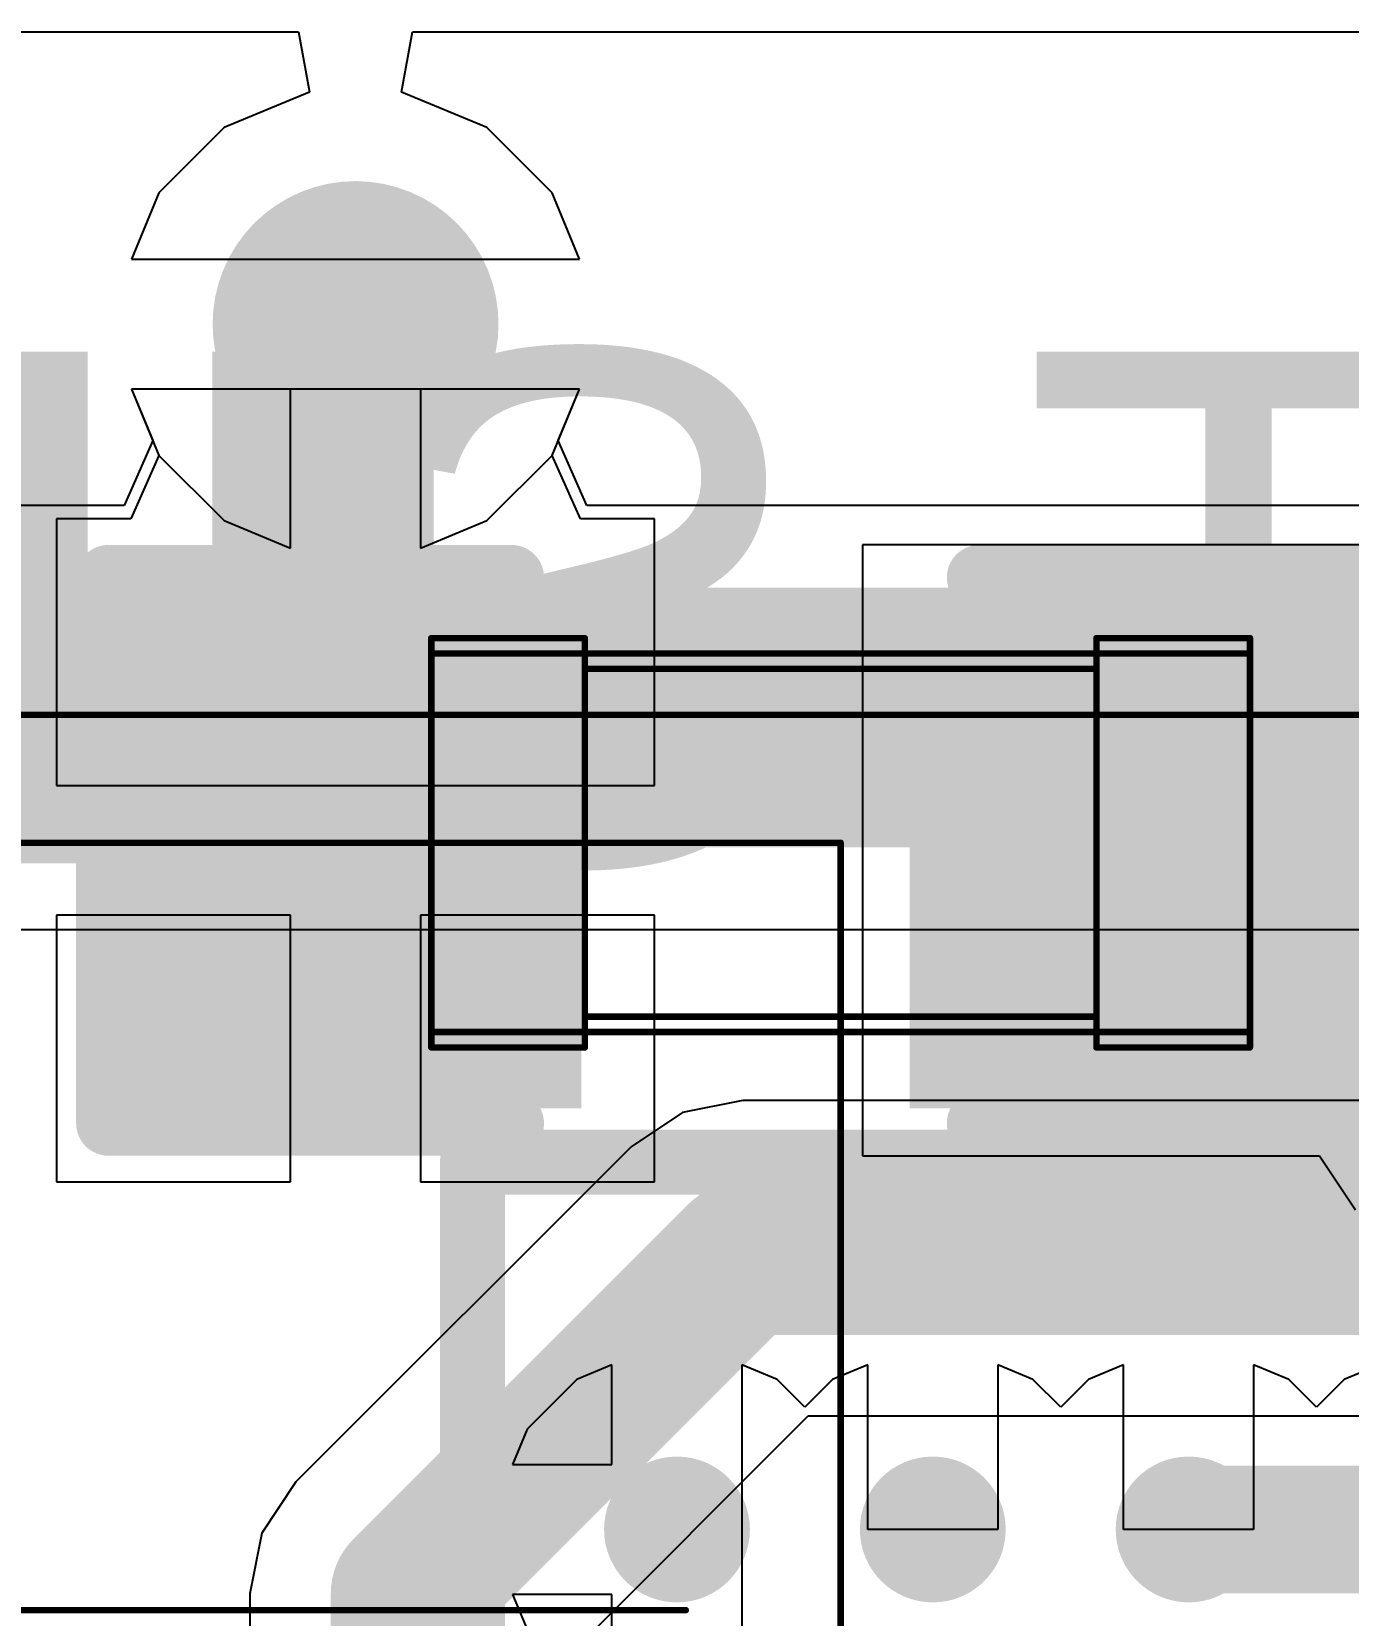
# Model space of a CAD drawing. Header units: inches. Extents: x 0 to 323, y -26 to 38.
# Drawn here: x 14.143 to 16.717, y 8.157 to 11.252 of the extents above; entities that cross this region are included whole.
import ezdxf

# ---------------------------------------------------------------- set-up
doc = ezdxf.new("R2010")
doc.units = ezdxf.units.IN
for name, color, linetype in [('Bottom Layer', 5, 'Continuous'), ('Bottom Overlay', 54, 'Continuous'), ('Bottom Paste', 16, 'Continuous'), ('Bottom Solder', 6, 'Continuous'), ('Drill Drawing', 1, 'Continuous'), ('GND', 76, 'Continuous'), ('Mechanical 3', 76, 'Continuous'), ('Power', 16, 'Continuous'), ('Top Layer', 1, 'Continuous'), ('Top Overlay', 2, 'Continuous'), ('Top Paste', 8, 'Continuous'), ('Top Solder', 216, 'Continuous'), ('Via Holes', 16, 'Continuous')]:
    doc.layers.add(name, color=color, linetype=linetype)
doc.styles.add('Arial', font='', dxfattribs={"height": 0.2})
doc.styles.get('Arial').set_extended_font_data('Arial')

# ---------------------------------------------------------------- blocks, each defined once
blk = doc.blocks.new('_____2____40_B_23')
at = {"layer": 'Bottom Layer'}
h = blk.add_hatch(color=5, dxfattribs=at)
edge = h.paths.add_edge_path()
edge.add_arc((1.75, -2), 0.1425, 0, 360)
h = blk.add_hatch(color=5, dxfattribs=at)
edge = h.paths.add_edge_path()
edge.add_arc((2.25, -2), 0.1425, 0, 360)
h = blk.add_hatch(color=5, dxfattribs=at)
edge = h.paths.add_edge_path()
edge.add_arc((2.75, -2), 0.1425, 0, 360)
at = {"layer": 'Bottom Paste'}
h = blk.add_hatch(color=16, dxfattribs=at)
edge = h.paths.add_edge_path()
edge.add_arc((1.75, -2), 0.1425, 0, 360)
h = blk.add_hatch(color=16, dxfattribs=at)
edge = h.paths.add_edge_path()
edge.add_arc((2.25, -2), 0.1425, 0, 360)
h = blk.add_hatch(color=16, dxfattribs=at)
edge = h.paths.add_edge_path()
edge.add_arc((2.75, -2), 0.1425, 0, 360)
at = {"layer": 'Bottom Solder'}
h = blk.add_hatch(color=6, dxfattribs=at)
edge = h.paths.add_edge_path()
edge.add_arc((1.75, -2), 0.1425, 0, 360)
h = blk.add_hatch(color=6, dxfattribs=at)
edge = h.paths.add_edge_path()
edge.add_arc((2.25, -2), 0.1425, 0, 360)
h = blk.add_hatch(color=6, dxfattribs=at)
edge = h.paths.add_edge_path()
edge.add_arc((2.75, -2), 0.1425, 0, 360)
at = {"layer": 'Bottom Overlay'}
for points in [[(3.1496, 2.3876, 0.127, 0.127, 0), (3.1496, -2.7178, 0.127, 0.127, 0)], [(3.1496, -2.7178, 0.127, 0.127, 0), (-3.4544, -2.7178, 0.127, 0.127, 0)]]:
    blk.add_lwpolyline(points, format="xyseb", dxfattribs=at)
blk.add_lwpolyline([(3.1178, -2.7178, 0.0635, 0.0635, 1), (3.1814, -2.7178, 0.0635, 0.0635, 1)], format="xyseb", close=True, dxfattribs=at)
blk.add_lwpolyline([(3.1178, -2.7178, 0.0635, 0.0635, 1), (3.1814, -2.7178, 0.0635, 0.0635, 1)], format="xyseb", close=True, dxfattribs=at)
blk = doc.blocks.new('C___0603_36')
at = {"layer": 'Top Layer'}
for points in [[(-0.381, 0.4445), (-0.381, -0.4445), (-1.143, -0.4445), (-1.143, 0.4445)], [(1.143, 0.4445), (1.143, -0.4445), (0.381, -0.4445), (0.381, 0.4445)]]:
    blk.add_hatch(color=1, dxfattribs=at).paths.add_polyline_path(points)
at = {"layer": 'Top Paste'}
for points in [[(-0.381, 0.4445), (-0.381, -0.4445), (-1.143, -0.4445), (-1.143, 0.4445)], [(1.143, 0.4445), (1.143, -0.4445), (0.381, -0.4445), (0.381, 0.4445)]]:
    blk.add_hatch(color=8, dxfattribs=at).paths.add_polyline_path(points)
at = {"layer": 'Top Solder'}
for points in [[(-0.321, 0.5045), (-0.321, -0.5045), (-1.203, -0.5045), (-1.203, 0.5045)], [(1.203, 0.5045), (1.203, -0.5045), (0.321, -0.5045), (0.321, 0.5045)]]:
    blk.add_hatch(color=216, dxfattribs=at).paths.add_polyline_path(points)
at = {"layer": 'Top Overlay'}
for points in [[(-0.4572, 0.5334, 0.127, 0.127, 0), (-1.2446, 0.5334, 0.127, 0.127, 0)], [(-1.2446, 0.5334, 0.127, 0.127, 0), (-1.2446, -0.5334, 0.127, 0.127, 0)], [(1.2446, 0.5334, 0.127, 0.127, 0), (0.4572, 0.5334, 0.127, 0.127, 0)], [(1.2446, 0.5334, 0.127, 0.127, 0), (1.2446, -0.5334, 0.127, 0.127, 0)], [(-0.4572, -0.5334, 0.127, 0.127, 0), (-1.2446, -0.5334, 0.127, 0.127, 0)], [(1.2446, -0.5334, 0.127, 0.127, 0), (0.4572, -0.5334, 0.127, 0.127, 0)]]:
    blk.add_lwpolyline(points, format="xyseb", dxfattribs=at)
for points in [[(-1.2764, 0.5334, 0.0635, 0.0635, 1), (-1.2128, 0.5334, 0.0635, 0.0635, 1)], [(-1.2764, 0.5334, 0.0635, 0.0635, 1), (-1.2128, 0.5334, 0.0635, 0.0635, 1)], [(-0.4889, 0.5334, 0.0635, 0.0635, 1), (-0.4254, 0.5334, 0.0635, 0.0635, 1)], [(0.4254, 0.5334, 0.0635, 0.0635, 1), (0.4889, 0.5334, 0.0635, 0.0635, 1)], [(1.2128, 0.5334, 0.0635, 0.0635, 1), (1.2764, 0.5334, 0.0635, 0.0635, 1)], [(1.2128, 0.5334, 0.0635, 0.0635, 1), (1.2764, 0.5334, 0.0635, 0.0635, 1)], [(-1.2764, -0.5334, 0.0635, 0.0635, 1), (-1.2128, -0.5334, 0.0635, 0.0635, 1)], [(-1.2764, -0.5334, 0.0635, 0.0635, 1), (-1.2128, -0.5334, 0.0635, 0.0635, 1)], [(-0.4889, -0.5334, 0.0635, 0.0635, 1), (-0.4254, -0.5334, 0.0635, 0.0635, 1)], [(0.4254, -0.5334, 0.0635, 0.0635, 1), (0.4889, -0.5334, 0.0635, 0.0635, 1)], [(1.2128, -0.5334, 0.0635, 0.0635, 1), (1.2764, -0.5334, 0.0635, 0.0635, 1)], [(1.2128, -0.5334, 0.0635, 0.0635, 1), (1.2764, -0.5334, 0.0635, 0.0635, 1)]]:
    blk.add_lwpolyline(points, format="xyseb", close=True, dxfattribs=at)

msp = doc.modelspace()

# ---------------------------------------------------------------- hatches: boundary and pattern name
at = {"layer": 'Bottom Layer'}
h = msp.add_hatch(color=5, dxfattribs=at)
edge = h.paths.add_edge_path()
edge.add_arc((14.7762, 10.6807), 0.25, 0, 360)
at = {"layer": 'Bottom Solder'}
h = msp.add_hatch(color=6, dxfattribs=at)
edge = h.paths.add_edge_path()
edge.add_arc((14.7762, 10.6807), 0.15, 0, 360)
at = {"layer": 'GND'}
h = msp.add_hatch(color=76, dxfattribs=at)
edge = h.paths.add_edge_path()
edge.add_arc((14.7762, 10.6807), 0.25, 0, 360)
at = {"layer": 'Power'}
h = msp.add_hatch(color=16, dxfattribs=at)
edge = h.paths.add_edge_path()
edge.add_arc((14.7762, 10.6807), 0.25, 0, 360)
at = {"layer": 'Top Layer'}
h = msp.add_hatch(color=1, dxfattribs=at)
edge = h.paths.add_edge_path()
edge.add_arc((14.7762, 10.6807), 0.25, 0, 360)
msp.add_hatch(color=1, dxfattribs=at).paths.add_polyline_path([(15.9512, 9.2964), (19.1262, 9.2964), (19.1262, 9.906), (15.9512, 9.906)])
at = {"layer": 'Top Solder'}
h = msp.add_hatch(color=216, dxfattribs=at)
edge = h.paths.add_edge_path()
edge.add_arc((14.7762, 10.6807), 0.15, 0, 360)
at = {"layer": 'Via Holes'}
h = msp.add_hatch(color=7, dxfattribs=at)
edge = h.paths.add_edge_path()
edge.add_arc((14.7762, 10.6807), 0.15, 0, 360)

# ---------------------------------------------------------------- linework, layer by layer
at = {"layer": 'Bottom Layer'}
for p, q in [((5.7742, 11.2522), (14.665, 11.2522)), ((14.665, 11.2522), (14.686, 11.1339)), ((14.8663, 11.1339), (14.8874, 11.2522)), ((14.8874, 11.2522), (37.7698, 11.2522)), ((14.686, 11.1339), (14.5195, 11.0649)), ((15.0329, 11.0649), (14.8663, 11.1339)), ((14.5195, 11.0649), (14.392, 10.9374)), ((15.1604, 10.9374), (15.0329, 11.0649)), ((14.392, 10.9374), (14.3383, 10.8077)), ((15.2141, 10.8077), (15.1604, 10.9374)), ((14.3383, 10.8077), (15.2141, 10.8077)), ((14.6492, 10.5537), (14.3383, 10.5537)), ((14.3383, 10.5537), (14.392, 10.424)), ((14.6492, 10.2428), (14.6492, 10.5537)), ((15.2141, 10.5537), (14.9032, 10.5537)), ((14.9032, 10.5537), (14.9032, 10.2428)), ((15.1604, 10.424), (15.2141, 10.5537)), ((14.392, 10.424), (14.5195, 10.2965)), ((15.0329, 10.2965), (15.1604, 10.424)), ((14.5195, 10.2965), (14.6492, 10.2428)), ((14.9032, 10.2428), (15.0329, 10.2965)), ((15.2774, 8.6462), (15.2086, 8.6177)), ((15.2774, 8.4516), (15.2774, 8.6462)), ((15.6002, 8.6177), (15.5314, 8.6462)), ((15.5314, 8.6462), (15.5314, 8.3246)), ((15.7774, 8.6462), (15.7086, 8.6177)), ((15.7774, 8.3246), (15.7774, 8.6462)), ((16.1002, 8.6177), (16.0314, 8.6462)), ((16.0314, 8.6462), (16.0314, 8.3246)), ((16.2774, 8.6462), (16.2086, 8.6177)), ((16.2774, 8.3246), (16.2774, 8.6462)), ((16.6002, 8.6177), (16.5314, 8.6462)), ((16.5314, 8.6462), (16.5314, 8.3246)), ((16.7777, 8.6463), (16.7086, 8.6177)), ((15.2086, 8.6177), (15.1113, 8.5204)), ((15.6544, 8.5635), (15.6002, 8.6177)), ((15.7086, 8.6177), (15.6544, 8.5635)), ((16.1544, 8.5635), (16.1002, 8.6177)), ((16.2086, 8.6177), (16.1544, 8.5635)), ((16.6544, 8.5635), (16.6002, 8.6177)), ((16.7086, 8.6177), (16.6544, 8.5635)), ((15.1113, 8.5204), (15.0828, 8.4516)), ((15.0828, 8.4516), (15.2774, 8.4516)), ((15.5314, 8.3246), (15.5314, 7.8745)), ((16.0314, 8.3246), (15.7774, 8.3246)), ((16.5314, 8.3246), (16.2774, 8.3246)), ((15.2774, 8.1976), (15.0828, 8.1976)), ((15.0828, 8.1976), (15.1113, 8.1288)), ((15.2774, 8.003), (15.2774, 8.1976))]:
    msp.add_line(p, q, dxfattribs=at)
msp.add_lwpolyline([(16.4044, 8.3246, 0.25, 0.25, 0), (16.9044, 8.3246, 0.25, 0.25, 0)], format="xyseb", dxfattribs=at)
msp.add_lwpolyline([(16.3419, 8.3246, 0.125, 0.125, 1), (16.4669, 8.3246, 0.125, 0.125, 1)], format="xyseb", close=True, dxfattribs=at)
at = {"layer": 'Drill Drawing'}
for points in [[(15.0302, 10.6807, 0.0508, 0.0508, 1), (14.5222, 10.6807, 0.0508, 0.0508, 1)], [(14.5095, 10.6807, 0.0254, 0.0254, 1), (14.5349, 10.6807, 0.0254, 0.0254, 1)], [(15.0175, 10.6807, 0.0254, 0.0254, 1), (15.0429, 10.6807, 0.0254, 0.0254, 1)]]:
    msp.add_lwpolyline(points, format="xyseb", close=True, dxfattribs=at)
at = {"layer": 'GND'}
for p, q in [((5.7742, 11.2522), (14.665, 11.2522)), ((14.665, 11.2522), (14.686, 11.1339)), ((14.8663, 11.1339), (14.8874, 11.2522)), ((14.8874, 11.2522), (37.7698, 11.2522)), ((14.686, 11.1339), (14.5195, 11.0649)), ((15.0329, 11.0649), (14.8663, 11.1339)), ((14.5195, 11.0649), (14.392, 10.9374)), ((15.1604, 10.9374), (15.0329, 11.0649)), ((14.392, 10.9374), (14.3383, 10.8077)), ((15.2141, 10.8077), (15.1604, 10.9374)), ((14.3383, 10.8077), (15.2141, 10.8077)), ((14.6492, 10.5537), (14.3383, 10.5537)), ((14.3383, 10.5537), (14.392, 10.424)), ((14.6492, 10.2428), (14.6492, 10.5537)), ((15.2141, 10.5537), (14.9032, 10.5537)), ((14.9032, 10.5537), (14.9032, 10.2428)), ((15.1604, 10.424), (15.2141, 10.5537)), ((14.392, 10.424), (14.5195, 10.2965)), ((15.0329, 10.2965), (15.1604, 10.424)), ((14.5195, 10.2965), (14.6492, 10.2428)), ((14.9032, 10.2428), (15.0329, 10.2965))]:
    msp.add_line(p, q, dxfattribs=at)
at = {"layer": 'Mechanical 3'}
for points in [[(14.9242, 10.0668, 0.0127, 0.0127, 0), (15.2242, 10.0668, 0.0127, 0.0127, 0)], [(14.9242, 10.0368, 0.0127, 0.0127, 0), (14.9242, 10.0668, 0.0127, 0.0127, 0)], [(15.2242, 10.0368, 0.0127, 0.0127, 0), (15.2242, 10.0668, 0.0127, 0.0127, 0)], [(16.2242, 10.0368, 0.0127, 0.0127, 0), (16.2242, 10.0668, 0.0127, 0.0127, 0)], [(16.2242, 10.0668, 0.0127, 0.0127, 0), (16.5242, 10.0668, 0.0127, 0.0127, 0)], [(16.5242, 10.0368, 0.0127, 0.0127, 0), (16.5242, 10.0668, 0.0127, 0.0127, 0)], [(14.9242, 10.0368, 0.0127, 0.0127, 0), (16.5242, 10.0368, 0.0127, 0.0127, 0)], [(14.9242, 9.2968, 0.0127, 0.0127, 0), (14.9242, 10.0368, 0.0127, 0.0127, 0)], [(15.2242, 9.2968, 0.0127, 0.0127, 0), (15.2242, 10.0368, 0.0127, 0.0127, 0)], [(16.2242, 9.2968, 0.0127, 0.0127, 0), (16.2242, 10.0368, 0.0127, 0.0127, 0)], [(16.5242, 9.2968, 0.0127, 0.0127, 0), (16.5242, 10.0368, 0.0127, 0.0127, 0)], [(15.2242, 10.0068, 0.0127, 0.0127, 0), (16.2242, 10.0068, 0.0127, 0.0127, 0)], [(9.8045, 9.9168, 0.0127, 0.0127, 0), (17.7492, 9.9168, 0.0127, 0.0127, 0)], [(9.8045, 9.9168, 0.0127, 0.0127, 0), (17.7492, 9.9168, 0.0127, 0.0127, 0)], [(10.8045, 9.9168, 0.0127, 0.0127, 0), (18.7492, 9.9168, 0.0127, 0.0127, 0)], [(10.8045, 9.9168, 0.0127, 0.0127, 0), (18.7492, 9.9168, 0.0127, 0.0127, 0)], [(11.7518, 9.6668, 0.0127, 0.0127, 0), (15.7242, 9.6668, 0.0127, 0.0127, 0)], [(11.7518, 9.6668, 0.0127, 0.0127, 0), (15.7242, 9.6668, 0.0127, 0.0127, 0)], [(15.7242, 1.7221, 0.0127, 0.0127, 0), (15.7242, 9.6668, 0.0127, 0.0127, 0)], [(15.7242, 1.7221, 0.0127, 0.0127, 0), (15.7242, 9.6668, 0.0127, 0.0127, 0)], [(15.2242, 9.3268, 0.0127, 0.0127, 0), (16.2242, 9.3268, 0.0127, 0.0127, 0)], [(14.9242, 9.2968, 0.0127, 0.0127, 0), (16.5242, 9.2968, 0.0127, 0.0127, 0)], [(14.9242, 9.2668, 0.0127, 0.0127, 0), (14.9242, 9.2968, 0.0127, 0.0127, 0)], [(15.2242, 9.2668, 0.0127, 0.0127, 0), (15.2242, 9.2968, 0.0127, 0.0127, 0)], [(16.2242, 9.2668, 0.0127, 0.0127, 0), (16.2242, 9.2968, 0.0127, 0.0127, 0)], [(16.5242, 9.2668, 0.0127, 0.0127, 0), (16.5242, 9.2968, 0.0127, 0.0127, 0)], [(14.9242, 9.2668, 0.0127, 0.0127, 0), (15.2242, 9.2668, 0.0127, 0.0127, 0)], [(16.2242, 9.2668, 0.0127, 0.0127, 0), (16.5242, 9.2668, 0.0127, 0.0127, 0)], [(11.4492, 8.1668, 0.0127, 0.0127, 0), (15.4216, 8.1668, 0.0127, 0.0127, 0)], [(11.4492, 8.1668, 0.0127, 0.0127, 0), (15.4216, 8.1668, 0.0127, 0.0127, 0)]]:
    msp.add_lwpolyline(points, format="xyseb", dxfattribs=at)
for points in [[(14.921, 10.0668, 0.00635, 0.00635, 1), (14.9274, 10.0668, 0.00635, 0.00635, 1)], [(14.921, 10.0668, 0.00635, 0.00635, 1), (14.9274, 10.0668, 0.00635, 0.00635, 1)], [(15.221, 10.0668, 0.00635, 0.00635, 1), (15.2274, 10.0668, 0.00635, 0.00635, 1)], [(15.221, 10.0668, 0.00635, 0.00635, 1), (15.2274, 10.0668, 0.00635, 0.00635, 1)], [(16.221, 10.0668, 0.00635, 0.00635, 1), (16.2274, 10.0668, 0.00635, 0.00635, 1)], [(16.221, 10.0668, 0.00635, 0.00635, 1), (16.2274, 10.0668, 0.00635, 0.00635, 1)], [(16.521, 10.0668, 0.00635, 0.00635, 1), (16.5274, 10.0668, 0.00635, 0.00635, 1)], [(16.521, 10.0668, 0.00635, 0.00635, 1), (16.5274, 10.0668, 0.00635, 0.00635, 1)], [(14.921, 10.0368, 0.00635, 0.00635, 1), (14.9274, 10.0368, 0.00635, 0.00635, 1)], [(14.921, 10.0368, 0.00635, 0.00635, 1), (14.9274, 10.0368, 0.00635, 0.00635, 1)], [(14.921, 10.0368, 0.00635, 0.00635, 1), (14.9274, 10.0368, 0.00635, 0.00635, 1)], [(15.221, 10.0368, 0.00635, 0.00635, 1), (15.2274, 10.0368, 0.00635, 0.00635, 1)], [(15.221, 10.0368, 0.00635, 0.00635, 1), (15.2274, 10.0368, 0.00635, 0.00635, 1)], [(16.221, 10.0368, 0.00635, 0.00635, 1), (16.2274, 10.0368, 0.00635, 0.00635, 1)], [(16.221, 10.0368, 0.00635, 0.00635, 1), (16.2274, 10.0368, 0.00635, 0.00635, 1)], [(16.521, 10.0368, 0.00635, 0.00635, 1), (16.5274, 10.0368, 0.00635, 0.00635, 1)], [(16.521, 10.0368, 0.00635, 0.00635, 1), (16.5274, 10.0368, 0.00635, 0.00635, 1)], [(16.521, 10.0368, 0.00635, 0.00635, 1), (16.5274, 10.0368, 0.00635, 0.00635, 1)], [(15.221, 10.0068, 0.00635, 0.00635, 1), (15.2274, 10.0068, 0.00635, 0.00635, 1)], [(16.221, 10.0068, 0.00635, 0.00635, 1), (16.2274, 10.0068, 0.00635, 0.00635, 1)], [(15.721, 9.6668, 0.00635, 0.00635, 1), (15.7274, 9.6668, 0.00635, 0.00635, 1)], [(15.721, 9.6668, 0.00635, 0.00635, 1), (15.7274, 9.6668, 0.00635, 0.00635, 1)], [(15.721, 9.6668, 0.00635, 0.00635, 1), (15.7274, 9.6668, 0.00635, 0.00635, 1)], [(15.721, 9.6668, 0.00635, 0.00635, 1), (15.7274, 9.6668, 0.00635, 0.00635, 1)], [(15.7274, 9.6668, 0.00635, 0.00635, 1), (15.721, 9.6668, 0.00635, 0.00635, 1)], [(15.7274, 9.6668, 0.00635, 0.00635, 1), (15.721, 9.6668, 0.00635, 0.00635, 1)], [(15.7194, 9.6668, 0.00317, 0.00317, 1), (15.7226, 9.6668, 0.00317, 0.00317, 1)], [(15.7194, 9.6668, 0.00317, 0.00317, 1), (15.7226, 9.6668, 0.00317, 0.00317, 1)], [(15.7258, 9.6668, 0.00317, 0.00317, 1), (15.729, 9.6668, 0.00317, 0.00317, 1)], [(15.7258, 9.6668, 0.00317, 0.00317, 1), (15.729, 9.6668, 0.00317, 0.00317, 1)], [(15.221, 9.3268, 0.00635, 0.00635, 1), (15.2274, 9.3268, 0.00635, 0.00635, 1)], [(16.221, 9.3268, 0.00635, 0.00635, 1), (16.2274, 9.3268, 0.00635, 0.00635, 1)], [(14.921, 9.2968, 0.00635, 0.00635, 1), (14.9274, 9.2968, 0.00635, 0.00635, 1)], [(14.921, 9.2968, 0.00635, 0.00635, 1), (14.9274, 9.2968, 0.00635, 0.00635, 1)], [(14.921, 9.2968, 0.00635, 0.00635, 1), (14.9274, 9.2968, 0.00635, 0.00635, 1)], [(15.221, 9.2968, 0.00635, 0.00635, 1), (15.2274, 9.2968, 0.00635, 0.00635, 1)], [(15.221, 9.2968, 0.00635, 0.00635, 1), (15.2274, 9.2968, 0.00635, 0.00635, 1)], [(16.221, 9.2968, 0.00635, 0.00635, 1), (16.2274, 9.2968, 0.00635, 0.00635, 1)], [(16.221, 9.2968, 0.00635, 0.00635, 1), (16.2274, 9.2968, 0.00635, 0.00635, 1)], [(16.521, 9.2968, 0.00635, 0.00635, 1), (16.5274, 9.2968, 0.00635, 0.00635, 1)], [(16.521, 9.2968, 0.00635, 0.00635, 1), (16.5274, 9.2968, 0.00635, 0.00635, 1)], [(16.521, 9.2968, 0.00635, 0.00635, 1), (16.5274, 9.2968, 0.00635, 0.00635, 1)], [(14.921, 9.2668, 0.00635, 0.00635, 1), (14.9274, 9.2668, 0.00635, 0.00635, 1)], [(14.921, 9.2668, 0.00635, 0.00635, 1), (14.9274, 9.2668, 0.00635, 0.00635, 1)], [(15.221, 9.2668, 0.00635, 0.00635, 1), (15.2274, 9.2668, 0.00635, 0.00635, 1)], [(15.221, 9.2668, 0.00635, 0.00635, 1), (15.2274, 9.2668, 0.00635, 0.00635, 1)], [(16.221, 9.2668, 0.00635, 0.00635, 1), (16.2274, 9.2668, 0.00635, 0.00635, 1)], [(16.221, 9.2668, 0.00635, 0.00635, 1), (16.2274, 9.2668, 0.00635, 0.00635, 1)], [(16.521, 9.2668, 0.00635, 0.00635, 1), (16.5274, 9.2668, 0.00635, 0.00635, 1)], [(16.521, 9.2668, 0.00635, 0.00635, 1), (16.5274, 9.2668, 0.00635, 0.00635, 1)], [(15.4184, 8.1668, 0.00635, 0.00635, 1), (15.4247, 8.1668, 0.00635, 0.00635, 1)], [(15.4184, 8.1668, 0.00635, 0.00635, 1), (15.4247, 8.1668, 0.00635, 0.00635, 1)]]:
    msp.add_lwpolyline(points, format="xyseb", close=True, dxfattribs=at)
at = {"layer": 'Power'}
for p, q in [((5.7742, 11.2522), (14.665, 11.2522)), ((14.665, 11.2522), (14.686, 11.1339)), ((14.8663, 11.1339), (14.8874, 11.2522)), ((14.8874, 11.2522), (37.7698, 11.2522)), ((14.686, 11.1339), (14.5195, 11.0649)), ((15.0329, 11.0649), (14.8663, 11.1339)), ((14.5195, 11.0649), (14.392, 10.9374)), ((15.1604, 10.9374), (15.0329, 11.0649)), ((14.392, 10.9374), (14.3383, 10.8077)), ((15.2141, 10.8077), (15.1604, 10.9374)), ((14.3383, 10.8077), (15.2141, 10.8077)), ((15.2141, 10.5537), (14.3383, 10.5537)), ((14.3383, 10.5537), (14.38, 10.453)), ((15.1724, 10.453), (15.2141, 10.5537)), ((14.38, 10.453), (14.3241, 10.326)), ((15.2283, 10.326), (15.1724, 10.453)), ((14.3241, 10.326), (12.7066, 10.326)), ((27.5788, 10.326), (15.2283, 10.326)), ((12.8782, 9.4972), (27.4072, 9.4972)), ((15.5331, 9.163), (15.4151, 9.1396)), ((16.8661, 9.163), (15.5331, 9.163)), ((15.4151, 9.1396), (15.3151, 9.0727)), ((15.3151, 9.0727), (14.6598, 8.4174)), ((15.3151, 9.0727), (15.3151, 9.0727)), ((15.1861, 8.0717), (15.6608, 8.5464)), ((15.6608, 8.5464), (16.8661, 8.5464)), ((14.6598, 8.4174), (14.5929, 8.3174)), ((14.5929, 8.3174), (14.5695, 8.1994)), ((14.5695, 8.1994), (14.5695, 8.1994)), ((14.5695, 8.1994), (14.5695, 7.3019))]:
    msp.add_line(p, q, dxfattribs=at)
for points in [[(12.7066, 9.9116, 0.508, 0.508, 0), (27.5788, 9.9116, 0.508, 0.508, 0)], [(14.8778, 8.1994, 0.3, 0.3, 0), (15.5331, 8.8547, 0.3, 0.3, 0)], [(15.5331, 8.8547, 0.3, 0.3, 0), (17.1269, 8.8547, 0.3, 0.3, 0)], [(14.8778, 3.8862, 0.3, 0.3, 0), (14.8778, 8.1994, 0.3, 0.3, 0)]]:
    msp.add_lwpolyline(points, format="xyseb", dxfattribs=at)
for points in [[(15.4581, 8.8547, 0.15, 0.15, 1), (15.6081, 8.8547, 0.15, 0.15, 1)], [(15.4581, 8.8547, 0.15, 0.15, 1), (15.6081, 8.8547, 0.15, 0.15, 1)], [(14.8028, 8.1994, 0.15, 0.15, 1), (14.9528, 8.1994, 0.15, 0.15, 1)], [(14.8028, 8.1994, 0.15, 0.15, 1), (14.9528, 8.1994, 0.15, 0.15, 1)]]:
    msp.add_lwpolyline(points, format="xyseb", close=True, dxfattribs=at)
at = {"layer": 'Top Layer'}
for p, q in [((5.7742, 11.2522), (14.665, 11.2522)), ((14.665, 11.2522), (14.686, 11.1339)), ((14.8663, 11.1339), (14.8874, 11.2522)), ((14.8874, 11.2522), (25.5202, 11.2522)), ((14.686, 11.1339), (14.5195, 11.0649)), ((15.0329, 11.0649), (14.8663, 11.1339)), ((14.5195, 11.0649), (14.392, 10.9374)), ((15.1604, 10.9374), (15.0329, 11.0649)), ((14.392, 10.9374), (14.3383, 10.8077)), ((15.2141, 10.8077), (15.1604, 10.9374)), ((14.3383, 10.8077), (15.2141, 10.8077)), ((15.2141, 10.5537), (14.3383, 10.5537)), ((14.3383, 10.5537), (14.392, 10.424)), ((15.1604, 10.424), (15.2141, 10.5537)), ((14.392, 10.424), (14.3367, 10.2997)), ((15.2157, 10.2997), (15.1604, 10.424)), ((14.3367, 10.2997), (14.192, 10.2997)), ((14.192, 10.2997), (14.192, 9.779)), ((15.3604, 10.2997), (15.2157, 10.2997)), ((15.3604, 9.779), (15.3604, 10.2997)), ((16.8336, 10.2489), (15.7668, 10.2489)), ((15.7668, 10.2489), (15.7668, 9.0551)), ((14.192, 9.779), (14.7762, 9.779)), ((14.7762, 9.779), (15.3604, 9.779)), ((14.6492, 9.525), (14.192, 9.525)), ((14.192, 9.525), (14.192, 9.0043)), ((14.6492, 9.0043), (14.6492, 9.525)), ((15.3604, 9.525), (14.9032, 9.525)), ((14.9032, 9.525), (14.9032, 9.0043)), ((15.3604, 9.0043), (15.3604, 9.525)), ((15.7668, 9.0551), (16.66, 9.0551)), ((16.66, 9.0551), (16.7306, 8.9495)), ((14.192, 9.0043), (14.6492, 9.0043)), ((14.9032, 9.0043), (15.3604, 9.0043))]:
    msp.add_line(p, q, dxfattribs=at)
for points in [[(14.7762, 9.652, 0.3048, 0.3048, 0), (14.7762, 10.6807, 0.3048, 0.3048, 0)], [(16.3002, 9.652, 0.4, 0.4, 0), (16.3637, 9.5885, 0.4, 0.4, 0)], [(16.3637, 9.5885, 0.4, 0.4, 0), (17.0114, 9.5885, 0.4, 0.4, 0)]]:
    msp.add_lwpolyline(points, format="xyseb", dxfattribs=at)
for points in [[(14.7, 10.6807, 0.1524, 0.1524, 1), (14.8524, 10.6807, 0.1524, 0.1524, 1)], [(16.2002, 9.652, 0.2, 0.2, 1), (16.4002, 9.652, 0.2, 0.2, 1)], [(14.7, 9.652, 0.1524, 0.1524, 1), (14.8524, 9.652, 0.1524, 0.1524, 1)], [(16.2637, 9.5885, 0.2, 0.2, 1), (16.4637, 9.5885, 0.2, 0.2, 1)], [(16.2637, 9.5885, 0.2, 0.2, 1), (16.4637, 9.5885, 0.2, 0.2, 1)]]:
    msp.add_lwpolyline(points, format="xyseb", close=True, dxfattribs=at)

# ---------------------------------------------------------------- block references
at = {"rotation": 180}
for name, p in [('C___0603_36', (15.5382, 9.652)), ('_____2____40_B_23', (18.1544, 6.3246))]:
    msp.add_blockref(name, p, dxfattribs=at)

# ---------------------------------------------------------------- texts
at = {"layer": 'Bottom Overlay', "style": 'Arial', "text_generation_flag": 2}
msp.add_text('FRONT OF TABLET SIDE', height=1.000001, dxfattribs=at).set_placement((28.8798, 9.6266))

doc.saveas('drawing.dxf')
